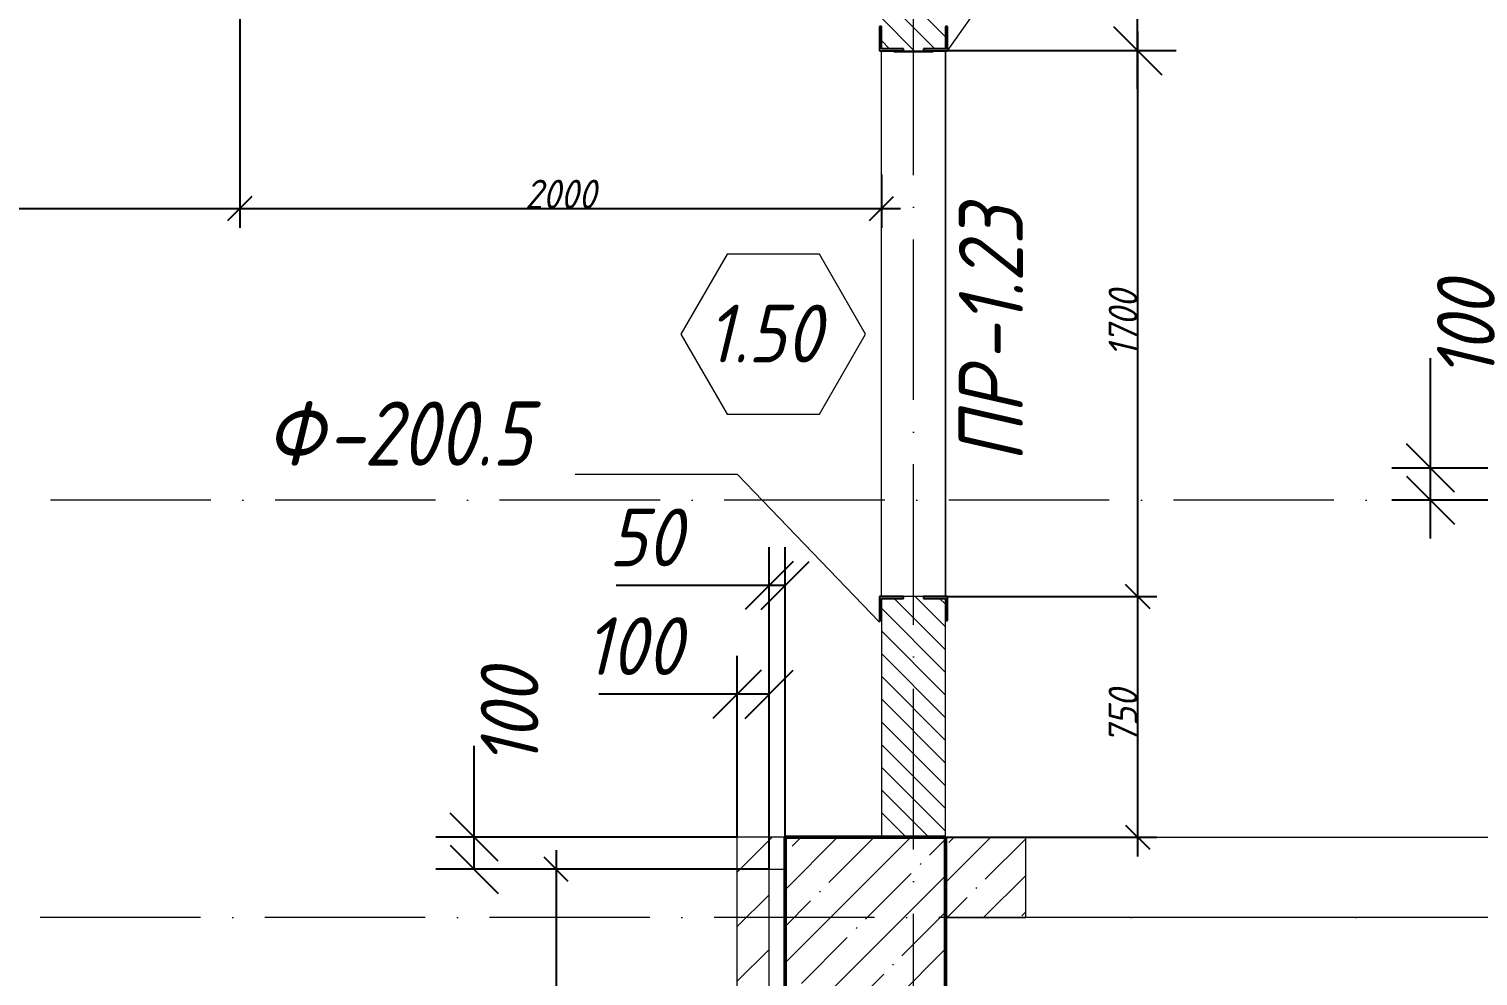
# Model space of a CAD drawing. Header units: millimetres. Extents: x -356862 to 418287, y 0 to 839748.
# Drawn here: x -172307 to -167791, y 606315 to 609265 of the extents above; entities that cross this region are included whole.
import ezdxf

# ---------------------------------------------------------------- set-up
doc = ezdxf.new("R2010")
doc.units = ezdxf.units.MM
doc.linetypes.add('50_200_ШТРИХ_1Т_ш5_п1_п1_', pattern=[700, 500, -100, 0, -100])
for name, color, linetype, lineweight in [('A-____-____-DIMS', 7, 'Continuous', 9), ('A-DOOR-____-IDEN', 7, 'Continuous', 9), ('A-DOOR-____-OTLN', 7, 'Continuous', 9), ('A-GENM-____-IDEN', 7, 'Continuous', 9), ('A-GENM-____-MCUT', 7, 'Continuous', 25), ('A-GENM-____-OTLN', 7, 'Continuous', 9), ('A-GENM-____-OTLN-1', 7, 'Continuous', 25), ('A-WALL-____-MCUT-3', 7, 'Continuous', 9), ('A-WALL-____-OTLN', 7, 'Continuous', 9), ('S-COLS-____-MCUT', 7, 'Continuous', 50), ('S-COLS-____-OTLN', 7, 'Continuous', 9), ('S-GRID-____-OTLN-1', 7, '50_200_ШТРИХ_1Т_ш5_п1_п1_', 9)]:
    doc.layers.add(name, color=color, linetype=linetype, lineweight=lineweight)
for name, color, linetype, lineweight, true_color in [('A-DOOR-____-OTLN-1', 7, 'Continuous', 9, 0xffffff), ('A-WALL-____-MCUT-4', 7, 'Continuous', 13, 0x000000), ('A-WALL-____-PATT-2', 7, 'Continuous', 9, 0x787878), ('A-WALL-____-PATT-3', 9, 'Continuous', 9, 0x808080), ('A-WALL-____-PATT-5', 7, 'Continuous', 9, 0x000000), ('A-WALL-FNSH-MCUT-2', 7, 'Continuous', 13, 0x000000), ('I-WALL-____-OTLN-1', 7, 'Continuous', 9, 0x000000)]:
    doc.layers.add(name, color=color, linetype=linetype, lineweight=lineweight, true_color=true_color)
doc.styles.add('ISOCPEUR_I_10', font='isocpeui.ttf', dxfattribs={"width": 0.9, "height": 180})
doc.styles.add('ISOCPEUR_I_14', font='isocpeui.ttf', dxfattribs={"width": 0.9, "height": 180})
doc.styles.add('ISOCPEUR_I_2', font='isocpeui.ttf', dxfattribs={"width": 0.85, "height": 2.3})
doc.styles.add('ISOCPEUR_I_7', font='isocpeui.ttf', dxfattribs={"width": 0.9, "height": 90})
doc.dimstyles.new('ISO-1_8_0_9К_СРЕДНИЙ_Кладочные_2', dxfattribs={"dimscale": 304.8, "dimtxt": 89.638306, "dimasz": 0.246063, "dimexe": 0.19685, "dimexo": 0, "dimgap": 0, "dimtad": 1, "dimdec": 3, "dimrnd": 0.001, "dimdsep": 46, "dimtxsty": 'ISOCPEUR_I_7', "dimblk1": 'OBLIQUE', "dimblk2": 'OBLIQUE', "dimsah": 1, "dimcen": 0.09, "dimdle": 0.19685, "dimazin": 0, "dimtfac": 1, "dimtdec": 4, "dimtix": 1, "dimtmove": 1, "dimatfit": 3, "dimfxl": 1, "dimtvp": 1, "dimtolj": 1, "dimtzin": 0, "dimarcsym": 2})
doc.dimstyles.new('ISO-1_8_0_9К_СРЕДНИЙ_Кладочные_3', dxfattribs={"dimscale": 304.8, "dimtxt": 179.276612, "dimasz": 0.492126, "dimexe": 0.393701, "dimexo": 0, "dimgap": 0, "dimtad": 1, "dimdec": 3, "dimrnd": 0.001, "dimdsep": 46, "dimtxsty": 'ISOCPEUR_I_10', "dimblk1": 'OBLIQUE', "dimblk2": 'OBLIQUE', "dimsah": 1, "dimcen": 0.09, "dimdle": 0.393701, "dimazin": 0, "dimtfac": 1, "dimtdec": 4, "dimtix": 1, "dimtmove": 0, "dimatfit": 3, "dimfxl": 1, "dimtvp": 1, "dimtolj": 1, "dimtzin": 0, "dimarcsym": 2})
doc.dimstyles.new('ISO-1_8_0_9К_СРЕДНИЙ_Кладочные_4', dxfattribs={"dimscale": 304.8, "dimtxt": 179.276612, "dimasz": 0.492126, "dimexe": 0.393701, "dimexo": 0, "dimgap": 0, "dimtad": 1, "dimdec": 3, "dimrnd": 0.001, "dimdsep": 46, "dimtxsty": 'ISOCPEUR_I_10', "dimblk1": 'OBLIQUE', "dimblk2": 'OBLIQUE', "dimsah": 1, "dimcen": 0.09, "dimdle": 0.393701, "dimazin": 0, "dimtfac": 1, "dimtdec": 4, "dimtix": 1, "dimtmove": 1, "dimatfit": 3, "dimfxl": 1, "dimtvp": 1, "dimtolj": 1, "dimtzin": 0, "dimarcsym": 2})
pattern_1 = [(45, (-175000.74, 544716.51), (-84.85281, 84.85281), [])]

# ---------------------------------------------------------------- blocks, each defined once
blk = doc.blocks.new('BSC_Колонна _Прямоугольная - 500х500-V42-АР1_Кладочный план 1 этажа в осях 1-64_Ю-ЯЯ')
at = {"layer": 'S-COLS-____-OTLN'}
h = blk.add_hatch(dxfattribs=at)
h.set_pattern_fill('FP_41', color=256, style=0, pattern_type=2)
h.set_pattern_definition([(45, (-5300, -61781.04), (-114.04925, 114.04925), []), (45, (-5185.95, -61781.04), (-114.04925, 114.04925), [201.613, -40.323, 3.353, -36.97])])
h.paths.add_polyline_path([(-250, -250), (250, -250), (250, 250), (-250, 250)], flags=0)
at = {"layer": 'S-COLS-____-MCUT'}
for p, q in [((250, 250), (-250, 250)), ((-250, 250), (-250, -250)), ((250, -250), (250, 250)), ((-250, -250), (250, -250))]:
    blk.add_line(p, q, dxfattribs=at)
blk = doc.blocks.new('Проем_Дверь_Прямоугольный - 1700х2400h_дверные проемы-28051688-АР1_Кладочный план 1 этажа в осях 1-64_Ю-ЯЯ')
at = {"layer": 'A-DOOR-____-OTLN-1'}
for p, q in [((850, 100), (-850, 100)), ((850, -100), (-850, -100))]:
    blk.add_line(p, q, dxfattribs=at)
blk = doc.blocks.new('Фахверк_СКБ_Уголок - 200_4010-27904286-АР1_Кладочный план 1 этажа в осях 1-64_Ю-ЯЯ')
at = {"layer": 'A-GENM-____-MCUT'}
for p, q in [((200, 156), (125, 156)), ((125, 156), (125, 81)), ((131, 81), (131, 150)), ((131, 150), (200, 150)), ((200, 150), (200, 156)), ((125, 81), (131, 81)), ((131, 19), (125, 19)), ((125, 19), (125, -56)), ((131, -50), (131, 19)), ((125, -56), (200, -56)), ((200, -50), (131, -50)), ((200, -56), (200, -50))]:
    blk.add_line(p, q, dxfattribs=at)
blk = doc.blocks.new('154_Стойка_СКБ_Уголок - СМ-2530_200-28213945-АР1_Кладочный план 1 этажа в осях 1-64_Ю-ЯЯ')
at = {"layer": 'A-GENM-____-MCUT'}
for p, q in [((125, 156), (125, 81)), ((200, 156), (125, 156)), ((131, 81), (131, 150)), ((131, 150), (200, 150)), ((200, 150), (200, 156)), ((125, 81), (131, 81)), ((131, 19), (125, 19)), ((125, 19), (125, -56)), ((131, -50), (131, 19)), ((125, -56), (200, -56)), ((200, -50), (131, -50)), ((200, -56), (200, -50))]:
    blk.add_line(p, q, dxfattribs=at)
blk = doc.blocks.new('Стойка_Влож_Полоса боковая - Полоса-28213942-АР1_Кладочный план 1 этажа в осях 1-64_Ю-ЯЯ')
at = {"layer": 'A-GENM-____-OTLN'}
for p, q in [((-5, 60), (0, 60)), ((-5, -60), (-5, 60)), ((0, 31), (0, -31)), ((0, -60), (-5, -60))]:
    blk.add_line(p, q, dxfattribs=at)
blk = doc.blocks.new('Марка проема - марка проема-27336095-АР1_Кладочный план 1 этажа в осях 1-64_Ю-ЯЯ')
at = {"layer": 'A-DOOR-____-IDEN'}
for p, q in [((-1.439, 0.159), (-2.877, -2.333)), ((1.439, 0.159), (-1.439, 0.159)), ((2.877, -2.333), (1.439, 0.159)), ((-2.877, -2.333), (-1.439, -4.825)), ((1.439, -4.825), (2.877, -2.333)), ((-1.439, -4.825), (1.439, -4.825))]:
    blk.add_line(p, q, dxfattribs=at)
blk = doc.blocks.new('_Oblique')
at = {"color": 0, "linetype": 'ByBlock', "lineweight": -2}
blk.add_line((-0.5, -0.5), (0.5, 0.5), dxfattribs=at)
blk = doc.blocks.new('*D12090')
at = {"layer": 'A-____-____-DIMS', "color": 0, "lineweight": -2, "transparency": 16777216}
for p, q in [((-167939.3, 607897.6), (-167939.3, 608239.7)), ((-167150.7, 607897.6), (-168059.3, 607897.6)), ((-167939.3, 607677.6), (-167939.3, 607897.6)), ((-167150.7, 607797.6), (-168059.3, 607797.6))]:
    blk.add_line(p, q, dxfattribs=at)
at = {"layer": 'Defpoints', "color": 0, "transparency": 16777216}
for p in [(-167939.3, 607897.6), (-167150.7, 607897.6), (-167150.7, 607797.6)]:
    blk.add_point(p, dxfattribs=at)
at = {"layer": 'A-____-____-DIMS', "color": 0, "lineweight": -2, "transparency": 16777216, "xscale": 150, "yscale": 150, "zscale": 150}
for p, rotation in [((-167939.3, 607897.6), 90), ((-167939.3, 607797.6), 270)]:
    blk.add_blockref('_Oblique', p, dxfattribs=dict(at, rotation=rotation))
at = {"layer": 'A-____-____-DIMS', "color": 0, "transparency": 16777216, "insert": (-167919, 608175.6), "char_height": 180, "width": 368.207, "attachment_point": 1, "rotation": 90, "line_spacing_factor": 1.149209, "style": 'ISOCPEUR_I_10'}
blk.add_mtext('\\A1;100', dxfattribs=at)
blk = doc.blocks.new('*D12091')
at = {"layer": 'A-____-____-DIMS', "color": 0, "lineweight": -2, "transparency": 16777216}
for p, q in [((-170919.9, 606747.6), (-170919.9, 607032.5)), ((-170919.9, 606647.6), (-170919.9, 606867.6)), ((-170100.7, 606747.6), (-171039.9, 606747.6)), ((-170000.7, 606647.6), (-171039.9, 606647.6))]:
    blk.add_line(p, q, dxfattribs=at)
at = {"layer": 'Defpoints', "color": 0, "transparency": 16777216}
for p in [(-170100.7, 606747.6), (-170919.9, 606647.6), (-170000.7, 606647.6)]:
    blk.add_point(p, dxfattribs=at)
at = {"layer": 'A-____-____-DIMS', "color": 0, "lineweight": -2, "transparency": 16777216, "xscale": 150, "yscale": 150, "zscale": 150}
for p, rotation in [((-170919.9, 606747.6), 90), ((-170919.9, 606647.6), 270)]:
    blk.add_blockref('_Oblique', p, dxfattribs=dict(at, rotation=rotation))
at = {"layer": 'A-____-____-DIMS', "color": 0, "transparency": 16777216, "insert": (-170899.6, 606968.4), "char_height": 180, "width": 368.207, "attachment_point": 1, "rotation": 90, "line_spacing_factor": 1.149209, "style": 'ISOCPEUR_I_10'}
blk.add_mtext('\\A1;100', dxfattribs=at)
blk = doc.blocks.new('*D12092')
at = {"layer": 'A-____-____-DIMS', "color": 0, "lineweight": -2, "transparency": 16777216}
for p, q in [((-170664.5, 606707.6), (-170664.5, 603837.6)), ((-170000.7, 606647.6), (-170724.5, 606647.6)), ((-170100.7, 603897.6), (-170724.5, 603897.6))]:
    blk.add_line(p, q, dxfattribs=at)
at = {"layer": 'Defpoints', "color": 0, "transparency": 16777216}
for p in [(-170000.7, 606647.6), (-170664.5, 603897.6), (-170100.7, 603897.6)]:
    blk.add_point(p, dxfattribs=at)
at = {"layer": 'A-____-____-DIMS', "color": 0, "lineweight": -2, "transparency": 16777216, "xscale": 75, "yscale": 75, "zscale": 75}
for p, rotation in [((-170664.5, 606647.6), 90), ((-170664.5, 603897.6), 270)]:
    blk.add_blockref('_Oblique', p, dxfattribs=dict(at, rotation=rotation))
at = {"layer": 'A-____-____-DIMS', "color": 0, "transparency": 16777216, "insert": (-170710.1, 605272.6), "char_height": 90, "width": 546.104, "attachment_point": 5, "rotation": 90, "style": 'ISOCPEUR_I_7'}
blk.add_mtext('\\A1;2750', dxfattribs=at)
blk = doc.blocks.new('*D12097')
at = {"layer": 'A-____-____-DIMS', "color": 0, "lineweight": -2, "transparency": 16777216}
for p, q in [((-170100.7, 606747.6), (-170100.7, 607312.8)), ((-170000.7, 606647.6), (-170000.7, 607312.8)), ((-170100.7, 607192.8), (-170531.3, 607192.8)), ((-170000.7, 607192.8), (-170220.7, 607192.8))]:
    blk.add_line(p, q, dxfattribs=at)
at = {"layer": 'Defpoints', "color": 0, "transparency": 16777216}
for p in [(-170000.7, 607192.8), (-170100.7, 606747.6), (-170000.7, 606647.6)]:
    blk.add_point(p, dxfattribs=at)
at = {"layer": 'A-____-____-DIMS', "color": 0, "lineweight": -2, "transparency": 16777216, "xscale": 150, "yscale": 150, "zscale": 150, "rotation": 180}
blk.add_blockref('_Oblique', (-170100.7, 607192.8), dxfattribs=at)
at = {"layer": 'A-____-____-DIMS', "color": 0, "lineweight": -2, "transparency": 16777216, "xscale": 150, "yscale": 150, "zscale": 150}
blk.add_blockref('_Oblique', (-170000.7, 607192.8), dxfattribs=at)
at = {"layer": 'A-____-____-DIMS', "color": 0, "transparency": 16777216, "insert": (-170575.1, 607432.8), "char_height": 180, "width": 368.207, "attachment_point": 1, "line_spacing_factor": 1.149209, "style": 'ISOCPEUR_I_10'}
blk.add_mtext('\\A1;100', dxfattribs=at)
blk = doc.blocks.new('*D12098')
at = {"layer": 'A-____-____-DIMS', "color": 0, "lineweight": -2, "transparency": 16777216}
for p, q in [((-170000.7, 606647.6), (-170000.7, 607651.4)), ((-169950.7, 606747.6), (-169950.7, 607651.4)), ((-170000.7, 607531.4), (-170477.1, 607531.4)), ((-169950.7, 607531.4), (-170120.7, 607531.4))]:
    blk.add_line(p, q, dxfattribs=at)
at = {"layer": 'Defpoints', "color": 0, "transparency": 16777216}
for p in [(-169950.7, 607531.4), (-169950.7, 606747.6), (-170000.7, 606647.6)]:
    blk.add_point(p, dxfattribs=at)
at = {"layer": 'A-____-____-DIMS', "color": 0, "lineweight": -2, "transparency": 16777216, "xscale": 150, "yscale": 150, "zscale": 150, "rotation": 180}
blk.add_blockref('_Oblique', (-170000.7, 607531.4), dxfattribs=at)
at = {"layer": 'A-____-____-DIMS', "color": 0, "lineweight": -2, "transparency": 16777216, "xscale": 150, "yscale": 150, "zscale": 150}
blk.add_blockref('_Oblique', (-169950.7, 607531.4), dxfattribs=at)
at = {"layer": 'A-____-____-DIMS', "color": 0, "transparency": 16777216, "insert": (-170500.3, 607771.4), "char_height": 180, "width": 273.052, "attachment_point": 1, "line_spacing_factor": 1.149209, "style": 'ISOCPEUR_I_10'}
blk.add_mtext('\\A1;50', dxfattribs=at)
blk = doc.blocks.new('*D12101')
at = {"layer": 'A-____-____-DIMS', "color": 0, "lineweight": -2, "transparency": 16777216}
for p, q in [((-168852, 612017.6), (-168852, 610685.8)), ((-169450.7, 611897.6), (-168732, 611897.6)), ((-168852, 609077.6), (-168852, 610224.2)), ((-169450.7, 609197.6), (-168732, 609197.6))]:
    blk.add_line(p, q, dxfattribs=at)
at = {"layer": 'Defpoints', "color": 0, "transparency": 16777216}
for p in [(-169450.7, 611897.6), (-169450.7, 609197.6), (-168852, 609197.6)]:
    blk.add_point(p, dxfattribs=at)
at = {"layer": 'A-____-____-DIMS', "color": 0, "lineweight": -2, "transparency": 16777216, "xscale": 150, "yscale": 150, "zscale": 150}
for p, rotation in [((-168852, 611897.6), 90), ((-168852, 609197.6), 270)]:
    blk.add_blockref('_Oblique', p, dxfattribs=dict(at, rotation=rotation))
at = {"layer": 'A-____-____-DIMS', "color": 0, "transparency": 16777216, "insert": (-169087.2, 610181.9), "char_height": 180, "width": 546.104, "attachment_point": 1, "rotation": 90, "line_spacing_factor": 1.149209, "style": 'ISOCPEUR_I_10'}
blk.add_mtext('\\A1;2700', dxfattribs=at)
blk = doc.blocks.new('*D12102')
at = {"layer": 'A-____-____-DIMS', "color": 0, "lineweight": -2, "transparency": 16777216}
for p, q in [((-168852, 609257.6), (-168852, 607437.6)), ((-169450.7, 609197.6), (-168792, 609197.6)), ((-169450.7, 607497.6), (-168792, 607497.6))]:
    blk.add_line(p, q, dxfattribs=at)
at = {"layer": 'Defpoints', "color": 0, "transparency": 16777216}
for p in [(-169450.7, 609197.6), (-169450.7, 607497.6), (-168852, 607497.6)]:
    blk.add_point(p, dxfattribs=at)
at = {"layer": 'A-____-____-DIMS', "color": 0, "lineweight": -2, "transparency": 16777216, "xscale": 75, "yscale": 75, "zscale": 75}
for p, rotation in [((-168852, 609197.6), 90), ((-168852, 607497.6), 270)]:
    blk.add_blockref('_Oblique', p, dxfattribs=dict(at, rotation=rotation))
at = {"layer": 'A-____-____-DIMS', "color": 0, "transparency": 16777216, "insert": (-168897.6, 608347.6), "char_height": 90, "width": 504.733, "attachment_point": 5, "rotation": 90, "style": 'ISOCPEUR_I_7'}
blk.add_mtext('\\A1;1700', dxfattribs=at)
blk = doc.blocks.new('*D12103')
at = {"layer": 'A-____-____-DIMS', "color": 0, "lineweight": -2, "transparency": 16777216}
for p, q in [((-168852, 607557.6), (-168852, 606687.6)), ((-169450.7, 607497.6), (-168792, 607497.6)), ((-169450.7, 606747.6), (-168792, 606747.6))]:
    blk.add_line(p, q, dxfattribs=at)
at = {"layer": 'Defpoints', "color": 0, "transparency": 16777216}
for p in [(-169450.7, 607497.6), (-169450.7, 606747.6), (-168852, 606747.6)]:
    blk.add_point(p, dxfattribs=at)
at = {"layer": 'A-____-____-DIMS', "color": 0, "lineweight": -2, "transparency": 16777216, "xscale": 75, "yscale": 75, "zscale": 75}
for p, rotation in [((-168852, 607497.6), 90), ((-168852, 606747.6), 270)]:
    blk.add_blockref('_Oblique', p, dxfattribs=dict(at, rotation=rotation))
at = {"layer": 'A-____-____-DIMS', "color": 0, "transparency": 16777216, "insert": (-168897.6, 607122.6), "char_height": 90, "width": 409.578, "attachment_point": 5, "rotation": 90, "style": 'ISOCPEUR_I_7'}
blk.add_mtext('\\A1;750', dxfattribs=at)
blk = doc.blocks.new('*D12183')
at = {"layer": 'A-____-____-DIMS', "color": 0, "lineweight": -2, "transparency": 16777216}
for p, q in [((-173550.7, 609697.6), (-173550.7, 608645.6)), ((-171650.7, 609547.6), (-171650.7, 608645.6)), ((-173610.7, 608705.6), (-171590.7, 608705.6))]:
    blk.add_line(p, q, dxfattribs=at)
at = {"layer": 'Defpoints', "color": 0, "transparency": 16777216}
for p in [(-173550.7, 609697.6), (-171650.7, 609547.6), (-171650.7, 608705.6)]:
    blk.add_point(p, dxfattribs=at)
at = {"layer": 'A-____-____-DIMS', "color": 0, "lineweight": -2, "transparency": 16777216, "xscale": 75, "yscale": 75, "zscale": 75, "rotation": 180}
blk.add_blockref('_Oblique', (-173550.7, 608705.6), dxfattribs=at)
at = {"layer": 'A-____-____-DIMS', "color": 0, "lineweight": -2, "transparency": 16777216, "xscale": 75, "yscale": 75, "zscale": 75}
blk.add_blockref('_Oblique', (-171650.7, 608705.6), dxfattribs=at)
at = {"layer": 'A-____-____-DIMS', "color": 0, "transparency": 16777216, "insert": (-172600.7, 608750.6), "char_height": 90, "width": 504.733, "attachment_point": 5, "style": 'ISOCPEUR_I_7'}
blk.add_mtext('\\A1;1900', dxfattribs=at)
blk = doc.blocks.new('*D12184')
at = {"layer": 'A-____-____-DIMS', "color": 0, "lineweight": -2, "transparency": 16777216}
for p, q in [((-171650.7, 609547.6), (-171650.7, 608645.6)), ((-169650.7, 608811.7), (-169650.7, 608645.6)), ((-171710.7, 608705.6), (-169590.7, 608705.6))]:
    blk.add_line(p, q, dxfattribs=at)
at = {"layer": 'Defpoints', "color": 0, "transparency": 16777216}
for p in [(-171650.7, 609547.6), (-169650.7, 608811.7), (-169650.7, 608705.6)]:
    blk.add_point(p, dxfattribs=at)
at = {"layer": 'A-____-____-DIMS', "color": 0, "lineweight": -2, "transparency": 16777216, "xscale": 75, "yscale": 75, "zscale": 75, "rotation": 180}
blk.add_blockref('_Oblique', (-171650.7, 608705.6), dxfattribs=at)
at = {"layer": 'A-____-____-DIMS', "color": 0, "lineweight": -2, "transparency": 16777216, "xscale": 75, "yscale": 75, "zscale": 75}
blk.add_blockref('_Oblique', (-169650.7, 608705.6), dxfattribs=at)
at = {"layer": 'A-____-____-DIMS', "color": 0, "transparency": 16777216, "insert": (-170650.7, 608750.6), "char_height": 90, "width": 546.104, "attachment_point": 5, "style": 'ISOCPEUR_I_7'}
blk.add_mtext('\\A1;2000', dxfattribs=at)

msp = doc.modelspace()

# ---------------------------------------------------------------- hatches: boundary and pattern name
at = {"layer": 'A-WALL-____-PATT-2'}
h = msp.add_hatch(dxfattribs=at)
h.set_pattern_fill('FP_2', color=256, style=0, pattern_type=2)
h.set_pattern_definition([(45, (-175000.74, 544716.51), (-114.04925, 114.04925), []), (45, (-174886.69, 544716.51), (-114.04925, 114.04925), [201.612, -40.322, 3.353, -36.97])])
h.paths.add_polyline_path([(-167400.7357, 606497.5526), (-167400.7357, 606747.5526), (-167600.7357, 606747.5526), (-167600.7357, 606497.5526)], flags=0)
h.paths.add_polyline_path([(-169200.7357, 606497.5526), (-169200.7357, 606747.5526), (-169450.7357, 606747.5526), (-169450.7357, 606497.5526)], flags=0)
at = {"layer": 'A-WALL-____-PATT-3'}
h = msp.add_hatch(dxfattribs=at)
h.set_pattern_fill('FP_6', color=256, style=0, pattern_type=2)
h.set_pattern_definition([(135, (-175000.736, 544716.51), (-35.35534, -35.35534), [])])
h.paths.add_polyline_path([(-169581.7357, 606747.5526), (-169450.7357, 606747.5526), (-169450.7357, 607491.5526), (-169519.7357, 607491.5526), (-169519.7357, 607497.5526), (-169581.7357, 607497.5526), (-169581.7357, 607491.5526), (-169650.7357, 607491.5526), (-169650.7357, 606747.5526)], flags=0)
h.paths.add_polyline_path([(-169581.7357, 609197.5526), (-169519.7357, 609197.5526), (-169519.7357, 609203.5526), (-169450.7357, 609203.5526), (-169450.7357, 611897.5526), (-169650.7357, 611897.5526), (-169650.7357, 609203.5526), (-169581.7357, 609203.5526)], flags=0)
at = {"layer": 'A-WALL-____-PATT-5'}
h = msp.add_hatch(dxfattribs=at)
h.set_pattern_fill('FP_4', color=256, style=0, pattern_type=2)
h.set_pattern_definition(pattern_1)
h.paths.add_polyline_path([(-169950.7357, 606647.5526), (-169950.7357, 606747.5526), (-170100.7357, 606747.5526), (-170100.7357, 606647.5526), (-170000.7357, 606647.5526)], flags=0)
h = msp.add_hatch(dxfattribs=at)
h.set_pattern_fill('FP_4', color=256, style=0, pattern_type=2)
h.set_pattern_definition(pattern_1)
h.paths.add_polyline_path([(-170100.7357, 603897.5526), (-170000.7357, 603897.5526), (-170000.7357, 606647.5526), (-170100.7357, 606647.5526), (-170100.7357, 605170.4395)], flags=0)

# ---------------------------------------------------------------- linework, layer by layer
at = {"layer": 'A-GENM-____-IDEN'}
for p, q in [((-169444.7357, 609197.5526), (-169091.3134, 609696.6203)), ((-170098.9246, 607877.7389), (-170605.3521, 607877.7389)), ((-169656.7357, 607417.5526), (-170098.9246, 607877.7389))]:
    msp.add_line(p, q, dxfattribs=at)
at = {"layer": 'A-WALL-____-MCUT-3'}
for p, q in [((-169200.7357, 606747.5526), (-169450.7357, 606747.5526)), ((-169200.7357, 606497.5526), (-169200.7357, 606747.5526)), ((-169450.7357, 606497.5526), (-169200.7357, 606497.5526))]:
    msp.add_line(p, q, dxfattribs=at)
at = {"layer": 'A-WALL-____-MCUT-4'}
for p, q in [((-169519.7357, 607497.5526), (-169581.7357, 607497.5526)), ((-169650.7357, 607422.5526), (-169650.7357, 606747.5526)), ((-169450.7357, 606747.5526), (-169450.7357, 607422.5526))]:
    msp.add_line(p, q, dxfattribs=at)
at = {"layer": 'A-WALL-____-OTLN'}
for p, q in [((-169200.7357, 606747.5526), (-167600.7357, 606747.5526)), ((-167600.7357, 606497.5526), (-169200.7357, 606497.5526))]:
    msp.add_line(p, q, dxfattribs=at)
at = {"layer": 'A-WALL-FNSH-MCUT-2'}
for p, q in [((-170100.7357, 606747.5526), (-170100.7357, 603247.5526)), ((-169950.7357, 606747.5526), (-170100.7357, 606747.5526)), ((-170000.7357, 603897.5526), (-170000.7357, 606647.5526)), ((-170000.7357, 606647.5526), (-169950.7357, 606647.5526))]:
    msp.add_line(p, q, dxfattribs=at)
at = {"layer": 'I-WALL-____-OTLN-1'}
for p, q in [((-169650.7357, 607497.5526), (-169650.7357, 609197.5526)), ((-169450.7357, 609197.5526), (-169450.7357, 607497.5526))]:
    msp.add_line(p, q, dxfattribs=at)
at = {"layer": 'S-GRID-____-OTLN-1'}
for p, q in [((-169550.7357, 597608.0984), (-169550.7357, 635609.362)), ((-70926.3291, 607797.5526), (-179669.5059, 607797.5526)), ((-164071.3552, 606497.5526), (-179669.5059, 606497.5526))]:
    msp.add_line(p, q, dxfattribs=at)

# ---------------------------------------------------------------- block references
at = {"layer": 'A-DOOR-____-IDEN', "xscale": 99.99999999999993, "yscale": 99.99999999999993, "zscale": 99.99999999999993}
msp.add_blockref('Марка проема - марка проема-27336095-АР1_Кладочный план 1 этажа в осях 1-64_Ю-ЯЯ', (-169987.9893, 608547.5526), dxfattribs=at)
at = {"layer": 'A-DOOR-____-OTLN', "rotation": 269.9999999999999}
msp.add_blockref('Проем_Дверь_Прямоугольный - 1700х2400h_дверные проемы-28051688-АР1_Кладочный план 1 этажа в осях 1-64_Ю-ЯЯ', (-169550.7357, 608347.5526), dxfattribs=at)
at = {"layer": 'A-GENM-____-OTLN', "rotation": 89.99999999999991}
msp.add_blockref('Стойка_Влож_Полоса боковая - Полоса-28213942-АР1_Кладочный план 1 этажа в осях 1-64_Ю-ЯЯ', (-169550.7357, 609197.5526), dxfattribs=at)
at = {"layer": 'A-GENM-____-OTLN-1'}
for name, p, rotation in [('154_Стойка_СКБ_Уголок - СМ-2530_200-28213945-АР1_Кладочный план 1 этажа в осях 1-64_Ю-ЯЯ', (-169500.7357, 609072.5526), 89.99999999999991), ('Фахверк_СКБ_Уголок - 200_4010-27904286-АР1_Кладочный план 1 этажа в осях 1-64_Ю-ЯЯ', (-169600.7357, 607622.5526), 269.9999999999999)]:
    msp.add_blockref(name, p, dxfattribs=dict(at, rotation=rotation))
at = {"layer": 'S-COLS-____-OTLN'}
msp.add_blockref('BSC_Колонна _Прямоугольная - 500х500-V42-АР1_Кладочный план 1 этажа в осях 1-64_Ю-ЯЯ', (-169700.7357, 606497.5526), dxfattribs=at)

# ---------------------------------------------------------------- texts
at = {"layer": 'A-DOOR-____-IDEN', "char_height": 200, "attachment_point": 1, "rotation": 90, "style": 'ISOCPEUR_I_2'}
for s, insert, width in [('-1.23', (-169409.2552, 608225.3447), 663.79725), ('ПР', (-169409.2552, 607915.7822), 375.18975)]:
    msp.add_mtext(s, dxfattribs=dict(at, insert=insert, width=width))
at = {"layer": 'A-DOOR-____-IDEN', "insert": (-170195.6284, 608406.3721), "char_height": 180, "width": 454.556812, "attachment_point": 1, "style": 'ISOCPEUR_I_14'}
msp.add_mtext('1.50', dxfattribs=at)
at = {"layer": 'A-GENM-____-IDEN', "char_height": 200, "attachment_point": 1, "style": 'ISOCPEUR_I_2'}
for s, insert, width in [('\\fISOCPEUR|b0|i1|c204|p34|;\\W.9;Ф', (-171569.9087, 608104.855), 230.886), ('-200.5', (-171379.4087, 608104.855), 865.8225)]:
    msp.add_mtext(s, dxfattribs=dict(at, insert=insert, width=width))

# ---------------------------------------------------------------- dimensions: what is measured, and where the dimension line sits
at = {"layer": 'A-____-____-DIMS'}
for base, p1, p2, dimstyle, override, picture, middle in [((-168851.9998, 609197.5526), (-169450.7357, 611897.5526), (-169450.7357, 609197.5526), 'ISO-1_8_0_9К_СРЕДНИЙ_Кладочные_4', {"dimpost": '<>', "dimfxl": 2700}, '*D12101', (-168967.1619, 610454.9873)), ((-167939.2581, 607897.5526), (-167150.7357, 607797.5526), (-167150.7357, 607897.5526), 'ISO-1_8_0_9К_СРЕДНИЙ_Кладочные_3', {"dimpost": '<>', "dimfxl": 100}, '*D12090', (-167798.9808, 608239.7422)), ((-170919.9146, 606647.5526), (-170100.7357, 606747.5526), (-170000.7357, 606647.5526), 'ISO-1_8_0_9К_СРЕДНИЙ_Кладочные_3', {"dimpost": '<>', "dimfxl": 141.421356}, '*D12091', (-170779.6374, 607032.4545))]:
    dim = msp.add_linear_dim(base=base, p1=p1, p2=p2, angle=90, dimstyle=dimstyle, override=override, dxfattribs=at)
    dim.commit()
    dim.dimension.update_dxf_attribs({"geometry": picture, "text_midpoint": middle, "dimtype": 160, "text_rotation": 90})
for base, p1, p2, override, picture, middle in [((-171650.7357, 608705.6292), (-173550.7357, 609697.5526), (-171650.7357, 609547.5526), {"dimpost": '<>', "dimfxl": 1905.911855}, '*D12183', (-172600.7357, 608750.6292)), ((-169650.7357, 608705.6292), (-171650.7357, 609547.5526), (-169650.7357, 608811.6953), {"dimpost": '<>', "dimfxl": 2131.07625}, '*D12184', (-170650.7357, 608750.6292))]:
    dim = msp.add_linear_dim(base=base, p1=p1, p2=p2, dimstyle='ISO-1_8_0_9К_СРЕДНИЙ_Кладочные_2', override=override, dxfattribs=at)
    dim.commit()
    dim.dimension.update_dxf_attribs({"geometry": picture, "text_midpoint": middle})
for base, p1, p2, override, picture, middle in [((-168851.9998, 607497.5526), (-169450.7357, 609197.5526), (-169450.7357, 607497.5526), {"dimpost": '<>', "dimfxl": 1700}, '*D12102', (-168897.5794, 608347.5526)), ((-168851.9998, 606747.5526), (-169450.7357, 607497.5526), (-169450.7357, 606747.5526), {"dimpost": '<>', "dimfxl": 750}, '*D12103', (-168897.5794, 607122.5526)), ((-170664.4753, 603897.5526), (-170000.7357, 606647.5526), (-170100.7357, 603897.5526), {"dimpost": '<>', "dimfxl": 2751.817581}, '*D12092', (-170710.0549, 605272.5526))]:
    dim = msp.add_linear_dim(base=base, p1=p1, p2=p2, angle=90, dimstyle='ISO-1_8_0_9К_СРЕДНИЙ_Кладочные_2', override=override, dxfattribs=at)
    dim.commit()
    dim.dimension.update_dxf_attribs({"geometry": picture, "text_midpoint": middle})
for base, p1, p2, override, picture, middle in [((-169950.7357, 607531.3606), (-170000.7357, 606647.5526), (-169950.7357, 606747.5526), {"dimpost": '<>', "dimfxl": 111.803399}, '*D12098', (-170363.7353, 607531.3606)), ((-170000.7357, 607192.8381), (-170100.7357, 606747.5526), (-170000.7357, 606647.5526), {"dimpost": '<>', "dimfxl": 141.421356}, '*D12097', (-170391.013, 607192.8381))]:
    dim = msp.add_linear_dim(base=base, p1=p1, p2=p2, dimstyle='ISO-1_8_0_9К_СРЕДНИЙ_Кладочные_3', override=override, dxfattribs=at)
    dim.commit()
    dim.dimension.update_dxf_attribs({"geometry": picture, "text_midpoint": middle, "dimtype": 160})

doc.saveas('drawing.dxf')
